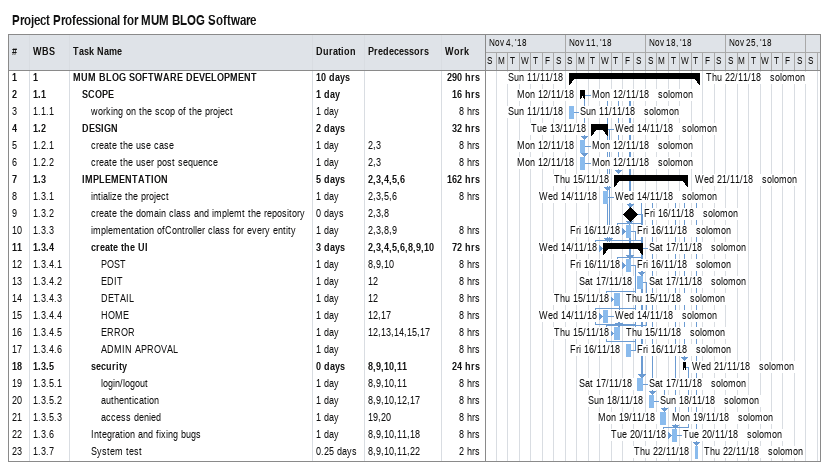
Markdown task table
Project Professional for MUM BLOG Software

| ID | WBS | Task | Duration | Start | Finish | Predecessors | Resources | Work (h) |
|---|---|---|---|---|---|---|---|---|
| 1 | 1 | **MUM BLOG SOFTWARE DEVELOPMENT** | 10d | 2018-11-11 | 2018-11-22 |  | solomon | 290 |
| 2 | 1.1 | **SCOPE** | 1d | 2018-11-12 | 2018-11-12 |  | solomon | 16 |
| 3 | 1.1.1 | working on the scop of the project | 1d | 2018-11-11 | 2018-11-11 |  | solomon | 8 |
| 4 | 1.2 | **DESIGN** | 2d | 2018-11-13 | 2018-11-14 |  | solomon | 32 |
| 5 | 1.2.1 | create the use case | 1d | 2018-11-12 | 2018-11-12 | 2, 3 | solomon | 8 |
| 6 | 1.2.2 | create the user post sequence | 1d | 2018-11-12 | 2018-11-12 | 2, 3 | solomon | 8 |
| 7 | 1.3 | **IMPLEMENTATION** | 5d | 2018-11-15 | 2018-11-21 | 2, 3, 4, 5, 6 | solomon | 162 |
| 8 | 1.3.1 | intialize the project | 1d | 2018-11-14 | 2018-11-14 | 2, 3, 5, 6 | solomon | 8 |
| 9 | 1.3.2 | create the domain class and implemt the repository | 0d | 2018-11-16 | 2018-11-16 | 2, 3, 8 | solomon |  |
| 10 | 1.3.3 | implementation ofController class for every entity | 1d | 2018-11-16 | 2018-11-16 | 2, 3, 8, 9 | solomon | 8 |
| 11 | 1.3.4 | **create the UI** | 3d | 2018-11-14 | 2018-11-17 | 2, 3, 4, 5, 6, 8, 9, 10 | solomon | 72 |
| 12 | 1.3.4.1 | POST | 1d | 2018-11-16 | 2018-11-16 | 8, 9, 10 | solomon | 8 |
| 13 | 1.3.4.2 | EDIT | 1d | 2018-11-17 | 2018-11-17 | 12 | solomon | 8 |
| 14 | 1.3.4.3 | DETAIL | 1d | 2018-11-15 | 2018-11-15 | 12 | solomon | 8 |
| 15 | 1.3.4.4 | HOME | 1d | 2018-11-14 | 2018-11-14 | 12, 17 | solomon | 8 |
| 16 | 1.3.4.5 | ERROR | 1d | 2018-11-15 | 2018-11-15 | 12, 13, 14, 15, 17 | solomon | 8 |
| 17 | 1.3.4.6 | ADMIN APROVAL | 1d | 2018-11-16 | 2018-11-16 |  | solomon | 8 |
| 18 | 1.3.5 | **security** | 0d | 2018-11-21 | 2018-11-21 | 8, 9, 10, 11 | solomon | 24 |
| 19 | 1.3.5.1 | login/logout | 1d | 2018-11-17 | 2018-11-17 | 8, 9, 10, 11 | solomon | 8 |
| 20 | 1.3.5.2 | authentication | 1d | 2018-11-18 | 2018-11-18 | 8, 9, 10, 12, 17 | solomon | 8 |
| 21 | 1.3.5.3 | access denied | 1d | 2018-11-19 | 2018-11-19 | 19, 20 | solomon | 8 |
| 22 | 1.3.6 | Integration and fixing bugs | 1d | 2018-11-20 | 2018-11-20 | 8, 9, 10, 11, 18 | solomon | 8 |
| 23 | 1.3.7 | System test | 0.25d | 2018-11-22 | 2018-11-22 | 8, 9, 10, 11, 22 | solomon | 2 |
